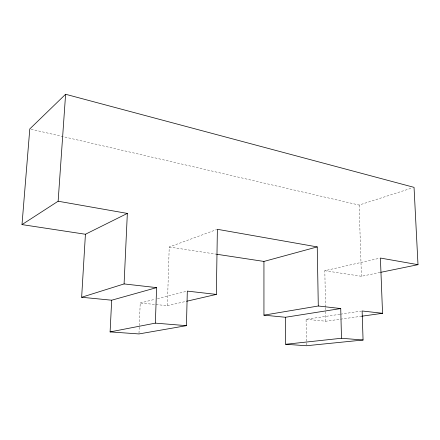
<?xml version="1.0" encoding="UTF-8"?>
<svg xmlns="http://www.w3.org/2000/svg" width="440" height="440" viewBox="0 0 440 440"><rect width="100%" height="100%" fill="white"/><g stroke="black" fill="none" stroke-linecap="round" stroke-linejoin="round"><path stroke-width="0.33" stroke-dasharray="2.2 1.65" d="M138.991 333.267L140.217 303.006L167.365 305.673L169.224 247.016L216.728 229.537M31.13 129.245L359.123 205.056L412.077 187.99M140.217 303.006L154.809 299.321M157.465 298.65L186.648 291.28M167.365 305.673L185.9 301.411M325.55 306.895L324.819 270.71L379.736 258.203M324.819 270.71L361.427 276.281L380.061 272.459M306.438 345.059L306.081 319.297L339.845 314.286M340.522 314.182L361.455 311.075M306.081 319.297L325.842 321.233L361.62 316.228M169.224 247.016L215.903 254.122M359.123 205.056L361.427 276.281M325.567 307.577L325.842 321.233"/><path stroke-width="0.66" d="M186.566 301.263L216.354 294.409L217.371 229.301L317.24 246.912L318.296 305.998L263.94 315.156L263.94 261.437L317.24 246.912M110.099 331.909L155.353 323.136L156.607 287.623L111.683 300.207L110.099 331.909L138.963 333.938L186.445 325.661L187.314 291.11L216.354 294.409M127.342 213.422L85.426 234.256L81.647 297.259L124.086 283.927L127.342 213.422L58.135 201.218L22 224.604L29.794 128.937L65.604 94.264L414.04 187.358L418 264.677L380.727 272.322M58.135 201.218L65.604 94.264M263.94 315.156L285.466 317.273L340.736 308.545L341.484 338.261L363.066 340.016L362.131 310.976L382.547 313.297L380.402 258.049L418 264.677M361.62 316.228L382.547 313.297M285.466 317.273L285.659 344.273L341.484 338.261M363.066 340.016L306.449 345.736L285.659 344.273M155.353 323.136L186.445 325.661M81.647 297.259L111.683 300.207M124.086 283.927L156.607 287.623M318.296 305.998L340.736 308.545M22 224.604L85.426 234.256M216.579 254.227L263.94 261.437"/></g></svg>
